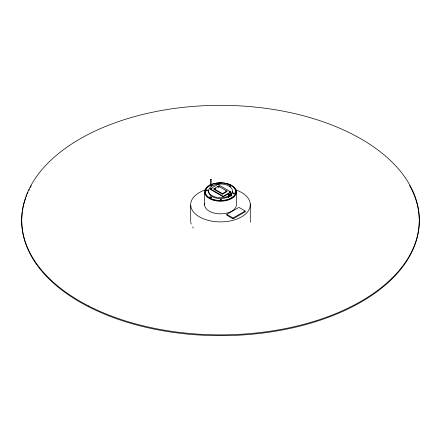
<?xml version="1.0" encoding="UTF-8"?>
<svg xmlns="http://www.w3.org/2000/svg" width="441" height="441" viewBox="0 0 441 441"><rect width="100%" height="100%" fill="white"/><g stroke="black" fill="none" stroke-linecap="round" stroke-linejoin="round"><path stroke-width="0.66" d="M210.605 179.316L211.2 179.316L211.2 184.994L210.903 185.17L210.605 184.994L210.605 179.316L211.2 179.316M210.605 184.994L211.2 184.994M210.241 188.803L217.826 184.426L230.77 191.896L230.77 192.414L223.185 196.791L210.241 189.321L210.241 188.803L223.185 196.278L230.77 191.896M210.241 189.321L211.994 188.313M213.951 188.748L218.416 186.168L226.895 191.063L226.895 191.581L222.435 194.156L213.951 189.261L213.951 188.748L222.435 193.643L226.895 191.063M213.951 189.261L215.627 188.296M226.806 214.392L238.923 207.397L245.168 211.002L245.168 211.818L233.052 218.813L226.806 215.202L226.806 214.392L233.052 218.003L245.168 211.002M228.554 195.242L231.387 194.001L231.387 195.231L228.829 196.636L228.554 195.242L228.829 196.636M228.829 195.407L231.387 194.001M229.066 196.19L231.387 195.231M229.006 191.394L230.77 192.414M225.764 190.925L226.895 191.581M250.301 204.062L250.301 219.612M236.393 191.581L236.393 204.244A15.904 9.184 0 0 1 219.668 213.835A15.904 9.184 0 0 1 204.784 203.284M233.052 218.003L233.052 218.813M223.185 196.278L223.185 196.791M222.435 193.643L222.435 194.156M218.416 186.168L218.416 186.686M217.826 184.426L217.826 184.939M204.618 192.425L204.618 205.082M190.699 205.291L190.699 220.842M417.544 205.71A198.797 114.776 0 0 1 225.963 335.634A198.797 114.776 0 0 1 22.304 211.983M22.502 210.611A198.797 114.776 0 0 1 25.776 197.794M26.217 196.581A198.797 114.776 0 0 1 26.929 194.762M27.43 193.549A198.797 114.776 0 0 1 27.959 192.337M28.797 190.523A198.797 114.776 0 0 1 29.382 189.316M30.308 187.508A198.797 114.776 0 0 1 31.283 185.705M409.502 185.325A198.797 114.776 0 0 1 417.236 204.415M211.063 197.739A0.794 0.458 0 0 1 210.897 197.811M210.103 197.811A0.794 0.458 0 0 1 209.938 197.739M211.393 184.823A0.992 0.573 0 0 1 211.603 185.727A0.992 0.573 0 0 1 210.037 185.606A0.992 0.573 0 0 1 210.644 184.768M218.901 184.443A0.794 0.458 0 0 1 217.705 184.217A0.794 0.458 0 0 1 218.394 183.605A0.794 0.458 0 0 1 219.238 184.151M221.338 200.181A0.711 0.413 0 0 1 220.335 200.131M211.074 197.722A0.794 0.458 0 0 1 210.908 197.794M210.114 197.788A0.794 0.458 0 0 1 209.949 197.717M193.373 228.058A29.817 17.216 0 0 1 192.618 227.016M191.19 224.078A29.817 17.216 0 0 1 190.699 221.52M250.301 220.291A29.817 17.216 0 0 1 250.234 222.22M235.83 189.906A29.817 17.216 0 0 1 243.057 215.936A29.817 17.216 0 0 1 197.408 215.566A29.817 17.216 0 0 1 205.892 189.663M211.934 184.272A15.904 9.184 0 0 1 236.348 191.185A15.904 9.184 0 0 1 214.453 200.495A15.904 9.184 0 0 1 210.258 184.983M232.424 191.366A11.929 6.885 0 0 1 231.536 194.305M230.29 195.617A11.929 6.885 0 0 1 229.314 196.322M228.774 196.642A11.929 6.885 0 0 1 214.679 197.689A11.929 6.885 0 0 1 208.858 190.203M228.19 196.135A11.929 6.885 0 0 1 209.139 192.949A11.929 6.885 0 0 1 221.52 184.007A11.929 6.885 0 0 1 231.095 194.034M212.253 184.233A15.308 8.837 0 0 1 235.742 190.815A15.308 8.837 0 0 1 214.927 199.905A15.308 8.837 0 0 1 210.34 185.071M235.797 191.598A15.308 8.837 0 0 1 217.226 200.633A15.308 8.837 0 0 1 206.917 187.938M207.722 187.144A15.308 8.837 0 0 1 209.199 186.047M214.012 184.002A15.308 8.837 0 0 1 215.875 183.577M219.805 183.175A15.308 8.837 0 0 1 221.139 183.175M226.338 183.831A15.308 8.837 0 0 1 227.545 184.156M228.129 184.338A15.308 8.837 0 0 1 230.825 185.474M232.468 186.488A15.308 8.837 0 0 1 235.72 191.025M228.168 194.757L228.559 194.773L228.168 194.757M228.168 197.524L228.559 197.546L228.168 197.524M230.759 193.34L231.145 193.39L230.759 193.34M230.759 196.074L231.145 196.124L230.786 196.047M88.47 305.9A198.797 114.776 0 0 0 415.224 243.206A198.797 114.776 0 0 0 157.806 111.176A198.797 114.776 0 0 0 88.47 305.9M229.348 196.19A0.595 0.353 -58.7 0 0 229.706 195.253A0.595 0.353 -58.7 0 0 228.956 195.688A0.595 0.353 -58.7 0 0 229.348 196.19M230.792 195.413A0.595 0.353 -58.7 0 0 231.09 194.475A0.595 0.353 -58.7 0 0 230.345 194.972A0.595 0.353 -58.7 0 0 230.792 195.413M210.197 185.402A0.992 0.573 0 0 0 211.856 185.143A0.992 0.573 0 0 0 210.644 184.443A0.992 0.573 0 0 0 210.197 185.402M214.921 189.051A0.628 0.364 0 0 0 215.886 188.759A0.628 0.364 0 0 0 214.96 188.417A0.628 0.364 0 0 0 214.921 189.051M218.08 187.133A0.628 0.364 0 0 0 219.122 186.945A0.628 0.364 0 0 0 218.323 186.515A0.628 0.364 0 0 0 218.08 187.133M210.114 197.629A0.794 0.458 0 0 0 211.316 197.237A0.794 0.458 0 0 0 210.131 196.829A0.794 0.458 0 0 0 210.114 197.629M229.816 186.499A0.794 0.458 0 0 0 231.051 186.146A0.794 0.458 0 0 0 229.904 185.705A0.794 0.458 0 0 0 229.816 186.499M220.472 200.043A0.711 0.413 0 0 0 221.586 199.74A0.711 0.413 0 0 0 220.577 199.332A0.711 0.413 0 0 0 220.472 200.043M206.388 190.777A0.794 0.458 0 0 0 207.689 190.512A0.794 0.458 0 0 0 206.636 189.994A0.794 0.458 0 0 0 206.388 190.777M233.272 193.698A0.794 0.458 0 0 0 234.59 193.467A0.794 0.458 0 0 0 233.581 192.926A0.794 0.458 0 0 0 233.272 193.698"/></g></svg>
